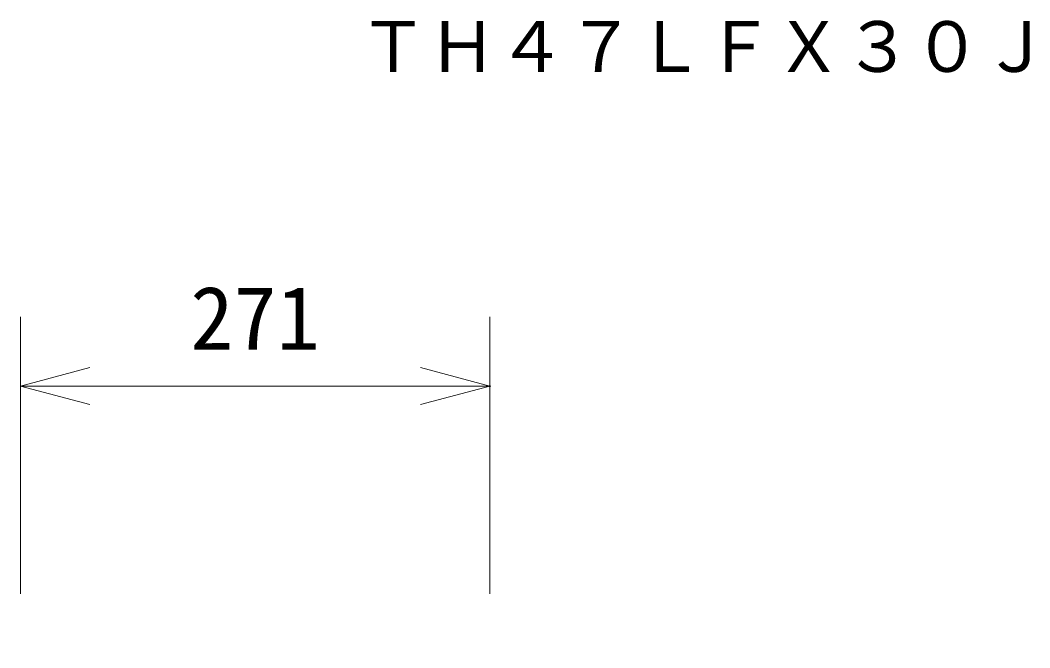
# Model space of a CAD drawing. Units: millimetres, scale not verified. Extents: x -62 to 63, y -57 to 57.
# Drawn here: x 29.83 to 58.99, y 30.25 to 48.38 of the extents above; entities that cross this region are included whole.
import ezdxf
from ezdxf.enums import TextEntityAlignment as Align

# ---------------------------------------------------------------- set-up
doc = ezdxf.new("R2010")
doc.units = ezdxf.units.MM
doc.header["$LTSCALE"] = 0.125
doc.header["$PDMODE"] = 32
doc.header["$PDSIZE"] = 0.025
doc.layers.add('0-0_0', color=7, linetype='Continuous', lineweight=18)
doc.layers.add('0-7_SUNPO', color=7, linetype='Continuous', lineweight=18)
doc.layers.add('0-1_DEFPOINTS', color=7, linetype='Continuous')
doc.layers.add('0-5_TOUROKU', color=7, linetype='Continuous')
doc.styles.add('ＭＳ ゴシック', font='')
doc.styles.get('ＭＳ ゴシック').set_extended_font_data('MS Gothic')

# ---------------------------------------------------------------- blocks, each defined once
blk = doc.blocks.new('_OPEN30')
at = {"layer": '0-0_0'}
blk.add_line((0, 0), (-1, 0), dxfattribs=at)
blk.add_lwpolyline([(-1, 0.26795), (0, 0), (-1, -0.26795)], dxfattribs=at)
blk = doc.blocks.new('D6')
at = {"layer": '0-1_DEFPOINTS'}
for p in [(43.0013, 37.8005), (29.4513, 29.8032), (43.0013, 29.8032)]:
    blk.add_point(p, dxfattribs=at)
at = {"layer": '0-7_SUNPO'}
for p, q in [((29.4513, 31.8032), (29.4513, 39.8005)), ((43.0013, 31.8032), (43.0013, 39.8005)), ((31.4513, 37.8005), (41.0013, 37.8005))]:
    blk.add_line(p, q, dxfattribs=at)
at = {"layer": '0-7_SUNPO', "xscale": 2, "yscale": 2, "rotation": 180}
blk.add_blockref('_OPEN30', (29.4513, 37.8005), dxfattribs=at)
at = {"layer": '0-7_SUNPO', "xscale": 2, "yscale": 2}
blk.add_blockref('_OPEN30', (43.0013, 37.8005), dxfattribs=at)
at = {"layer": '0-7_SUNPO', "style": 'ＭＳ ゴシック'}
blk.add_text('271', height=1.833, dxfattribs=at).set_placement((34.3513, 38.3005), align=Align.BOTTOM_LEFT)

msp = doc.modelspace()

# ---------------------------------------------------------------- block references
at = {"layer": '0-7_SUNPO'}
msp.add_blockref('D6', (0.3867, 0.012), dxfattribs=at)

# ---------------------------------------------------------------- texts
at = {"layer": '0-5_TOUROKU', "style": 'ＭＳ ゴシック'}
msp.add_text('ＴＨ４７ＬＦＸ３０Ｊ', height=1.466, dxfattribs=at).set_placement((39.6003, 46.4472), align=Align.BOTTOM_LEFT)

doc.saveas('drawing.dxf')
